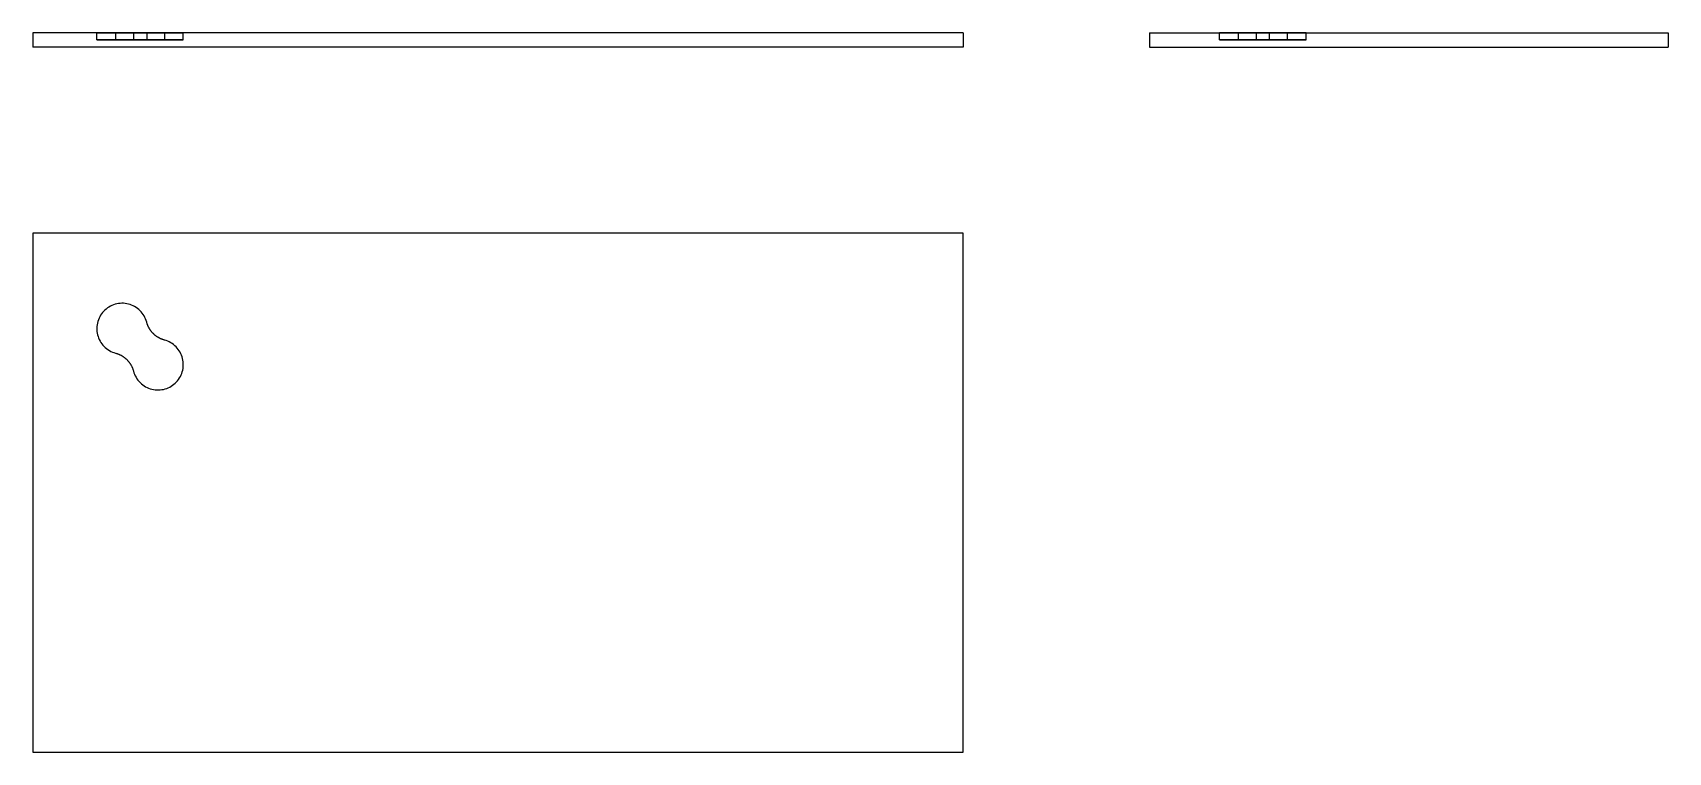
# Model space of a CAD drawing. Extents: x 0 to 2.56, y 0 to 1.13.
import ezdxf

# ---------------------------------------------------------------- set-up
doc = ezdxf.new("R2010")
doc.units = 0
doc.linetypes.add('HIDDEN', pattern=[0.072826, 0.048575, -0.024251])
for name, color, linetype in [('FRONT', 7, 'CONTINUOUS'), ('FRONT_HID', 7, 'HIDDEN'), ('LEFT', 7, 'CONTINUOUS'), ('LEFT_HID', 7, 'HIDDEN'), ('TOP', 7, 'CONTINUOUS')]:
    doc.layers.add(name, color=color, linetype=linetype)

msp = doc.modelspace()

# ---------------------------------------------------------------- linework, layer by layer
at = {"layer": 'FRONT'}
for p, q in [((0, 1.125995), (0, 1.103588)), ((1.456511, 1.125995), (0, 1.125995)), ((1.456511, 1.103588), (0, 1.103588)), ((1.456511, 1.125995), (1.456511, 1.103588))]:
    msp.add_line(p, q, dxfattribs=at)
at = {"layer": 'FRONT_HID', "linetype": 'HIDDEN'}
for p, q in [((0.178395, 1.125995), (0.100369, 1.125995)), ((0.100369, 1.125995), (0.129713, 1.125995)), ((0.100369, 1.114791), (0.100369, 1.125995)), ((0.178395, 1.114791), (0.100369, 1.114791)), ((0.100369, 1.114791), (0.129713, 1.114791)), ((0.129713, 1.125995), (0.157723, 1.125995)), ((0.129713, 1.125995), (0.129713, 1.114791)), ((0.129713, 1.114791), (0.157723, 1.114791)), ((0.157723, 1.125995), (0.235749, 1.125995)), ((0.157723, 1.125995), (0.157723, 1.114791)), ((0.157723, 1.114791), (0.235749, 1.114791)), ((0.206405, 1.125995), (0.178395, 1.125995)), ((0.178395, 1.125995), (0.178395, 1.114791)), ((0.206405, 1.114791), (0.178395, 1.114791)), ((0.235749, 1.125995), (0.206405, 1.125995)), ((0.206405, 1.125995), (0.206405, 1.114791)), ((0.235749, 1.114791), (0.206405, 1.114791)), ((0.235749, 1.114791), (0.235749, 1.125995))]:
    msp.add_line(p, q, dxfattribs=at)
at = {"layer": 'LEFT'}
for p, q in [((1.747814, 1.125995), (1.747814, 1.103588)), ((1.747814, 1.125995), (2.560099, 1.125995)), ((1.747814, 1.103588), (2.560099, 1.103588)), ((2.560099, 1.125995), (2.560099, 1.103588))]:
    msp.add_line(p, q, dxfattribs=at)
at = {"layer": 'LEFT_HID', "linetype": 'HIDDEN'}
for p, q in [((1.886996, 1.125995), (1.857519, 1.125995)), ((1.857519, 1.125995), (1.93551, 1.125995)), ((1.857519, 1.114791), (1.857519, 1.125995)), ((1.886996, 1.114791), (1.857519, 1.114791)), ((1.857519, 1.114791), (1.93551, 1.114791)), ((1.915103, 1.125995), (1.886996, 1.125995)), ((1.886996, 1.125995), (1.886996, 1.114791)), ((1.915103, 1.114791), (1.886996, 1.114791)), ((1.993094, 1.125995), (1.915103, 1.125995)), ((1.915103, 1.125995), (1.915103, 1.114791)), ((1.993094, 1.114791), (1.915103, 1.114791)), ((1.93551, 1.125995), (1.963617, 1.125995)), ((1.93551, 1.125995), (1.93551, 1.114791)), ((1.93551, 1.114791), (1.963617, 1.114791)), ((1.963617, 1.125995), (1.993094, 1.125995)), ((1.963617, 1.125995), (1.963617, 1.114791)), ((1.963617, 1.114791), (1.993094, 1.114791)), ((1.993094, 1.114791), (1.993094, 1.125995))]:
    msp.add_line(p, q, dxfattribs=at)
at = {"layer": 'TOP'}
for p, q in [((0, 0.812285), (0, 0)), ((1.456511, 0.812285), (0, 0.812285)), ((1.456511, 0), (1.456511, 0.812285)), ((0.112989, 0.691922), (0.111121, 0.69006)), ((0.114977, 0.693656), (0.112989, 0.691922)), ((0.117076, 0.695253), (0.114977, 0.693656)), ((0.119276, 0.696708), (0.117076, 0.695253)), ((0.121568, 0.698014), (0.119276, 0.696708)), ((0.123942, 0.699164), (0.121568, 0.698014)), ((0.126387, 0.700154), (0.123942, 0.699164)), ((0.128893, 0.700979), (0.126387, 0.700154)), ((0.131447, 0.701636), (0.128893, 0.700979)), ((0.13404, 0.702122), (0.131447, 0.701636)), ((0.136659, 0.702435), (0.13404, 0.702122)), ((0.139293, 0.702573), (0.136659, 0.702435)), ((0.141931, 0.702535), (0.139293, 0.702573)), ((0.14456, 0.702323), (0.141931, 0.702535)), ((0.14717, 0.701936), (0.14456, 0.702323)), ((0.149747, 0.701377), (0.14717, 0.701936)), ((0.152282, 0.700647), (0.149747, 0.701377)), ((0.154763, 0.699751), (0.152282, 0.700647)), ((0.157179, 0.698692), (0.154763, 0.699751)), ((0.159519, 0.697475), (0.157179, 0.698692)), ((0.161774, 0.696105), (0.159519, 0.697475)), ((0.163932, 0.694588), (0.161774, 0.696105)), ((0.165984, 0.692931), (0.163932, 0.694588)), ((0.167922, 0.691142), (0.165984, 0.692931)), ((0.100526, 0.666426), (0.100379, 0.663793)), ((0.100847, 0.669044), (0.100526, 0.666426)), ((0.101342, 0.671635), (0.100847, 0.669044)), ((0.102008, 0.674188), (0.101342, 0.671635)), ((0.102842, 0.67669), (0.102008, 0.674188)), ((0.103841, 0.679132), (0.102842, 0.67669)), ((0.104999, 0.681502), (0.103841, 0.679132)), ((0.106312, 0.683789), (0.104999, 0.681502)), ((0.107775, 0.685985), (0.106312, 0.683789)), ((0.10938, 0.688078), (0.107775, 0.685985)), ((0.111121, 0.69006), (0.10938, 0.688078)), ((0.169737, 0.689228), (0.167922, 0.691142)), ((0.171421, 0.687197), (0.169737, 0.689228)), ((0.172966, 0.685059), (0.171421, 0.687197)), ((0.174365, 0.682823), (0.172966, 0.685059)), ((0.175613, 0.680499), (0.174365, 0.682823)), ((0.176704, 0.678097), (0.175613, 0.680499)), ((0.177633, 0.675628), (0.176704, 0.678097)), ((0.178395, 0.673103), (0.177633, 0.675628)), ((0.17857, 0.672467), (0.178395, 0.673103)), ((0.178756, 0.671834), (0.17857, 0.672467)), ((0.178952, 0.671204), (0.178756, 0.671834)), ((0.179158, 0.670578), (0.178952, 0.671204)), ((0.179375, 0.669955), (0.179158, 0.670578)), ((0.179602, 0.669336), (0.179375, 0.669955)), ((0.179839, 0.66872), (0.179602, 0.669336)), ((0.180087, 0.668109), (0.179839, 0.66872)), ((0.180345, 0.667502), (0.180087, 0.668109)), ((0.180612, 0.666899), (0.180345, 0.667502)), ((0.18089, 0.666301), (0.180612, 0.666899)), ((0.181178, 0.665707), (0.18089, 0.666301)), ((0.181475, 0.665119), (0.181178, 0.665707)), ((0.100379, 0.663793), (0.100407, 0.661155)), ((0.100407, 0.661155), (0.10061, 0.658525)), ((0.10061, 0.658525), (0.100988, 0.655914)), ((0.100988, 0.655914), (0.101539, 0.653334)), ((0.101539, 0.653334), (0.102259, 0.650797)), ((0.102259, 0.650797), (0.103147, 0.648313)), ((0.103147, 0.648313), (0.104197, 0.645893)), ((0.104197, 0.645893), (0.105407, 0.643549)), ((0.105407, 0.643549), (0.106769, 0.64129)), ((0.106769, 0.64129), (0.108278, 0.639127)), ((0.181782, 0.664535), (0.181475, 0.665119)), ((0.182099, 0.663956), (0.181782, 0.664535)), ((0.182426, 0.663383), (0.182099, 0.663956)), ((0.182761, 0.662816), (0.182426, 0.663383)), ((0.183107, 0.662254), (0.182761, 0.662816)), ((0.183461, 0.661698), (0.183107, 0.662254)), ((0.183825, 0.661147), (0.183461, 0.661698)), ((0.184198, 0.660603), (0.183825, 0.661147)), ((0.18458, 0.660066), (0.184198, 0.660603)), ((0.184971, 0.659534), (0.18458, 0.660066)), ((0.18537, 0.659009), (0.184971, 0.659534)), ((0.185778, 0.658491), (0.18537, 0.659009)), ((0.186195, 0.65798), (0.185778, 0.658491)), ((0.18662, 0.657476), (0.186195, 0.65798)), ((0.187054, 0.656979), (0.18662, 0.657476)), ((0.187495, 0.656489), (0.187054, 0.656979)), ((0.187945, 0.656007), (0.187495, 0.656489)), ((0.188403, 0.655532), (0.187945, 0.656007)), ((0.188869, 0.655064), (0.188403, 0.655532)), ((0.189342, 0.654605), (0.188869, 0.655064)), ((0.189823, 0.654154), (0.189342, 0.654605)), ((0.190311, 0.65371), (0.189823, 0.654154)), ((0.190807, 0.653275), (0.190311, 0.65371)), ((0.191309, 0.652848), (0.190807, 0.653275)), ((0.191819, 0.65243), (0.191309, 0.652848)), ((0.192336, 0.65202), (0.191819, 0.65243)), ((0.192859, 0.651618), (0.192336, 0.65202)), ((0.193389, 0.651226), (0.192859, 0.651618)), ((0.193926, 0.650842), (0.193389, 0.651226)), ((0.194468, 0.650467), (0.193926, 0.650842)), ((0.195017, 0.650102), (0.194468, 0.650467)), ((0.195572, 0.649745), (0.195017, 0.650102)), ((0.196133, 0.649398), (0.195572, 0.649745)), ((0.196699, 0.64906), (0.196133, 0.649398)), ((0.197272, 0.648732), (0.196699, 0.64906)), ((0.197849, 0.648413), (0.197272, 0.648732)), ((0.198431, 0.648103), (0.197849, 0.648413)), ((0.199019, 0.647804), (0.198431, 0.648103)), ((0.199612, 0.647514), (0.199019, 0.647804)), ((0.200209, 0.647235), (0.199612, 0.647514)), ((0.200811, 0.646965), (0.200209, 0.647235)), ((0.201417, 0.646705), (0.200811, 0.646965)), ((0.202028, 0.646455), (0.201417, 0.646705)), ((0.202642, 0.646216), (0.202028, 0.646455)), ((0.203261, 0.645987), (0.202642, 0.646216)), ((0.203883, 0.645768), (0.203261, 0.645987)), ((0.204509, 0.645559), (0.203883, 0.645768)), ((0.205138, 0.645361), (0.204509, 0.645559)), ((0.20577, 0.645173), (0.205138, 0.645361)), ((0.206405, 0.644996), (0.20577, 0.645173)), ((0.208928, 0.644225), (0.206405, 0.644996)), ((0.211394, 0.643288), (0.208928, 0.644225)), ((0.213791, 0.642189), (0.211394, 0.643288)), ((0.216111, 0.640933), (0.213791, 0.642189)), ((0.218342, 0.639525), (0.216111, 0.640933)), ((0.108278, 0.639127), (0.109928, 0.637068)), ((0.109928, 0.637068), (0.11171, 0.635124)), ((0.11171, 0.635124), (0.113618, 0.633303)), ((0.113618, 0.633303), (0.115643, 0.631612)), ((0.115643, 0.631612), (0.117776, 0.63006)), ((0.117776, 0.63006), (0.120007, 0.628652)), ((0.120007, 0.628652), (0.122327, 0.627396)), ((0.122327, 0.627396), (0.124725, 0.626297)), ((0.124725, 0.626297), (0.12719, 0.62536)), ((0.12719, 0.62536), (0.129713, 0.624589)), ((0.129713, 0.624589), (0.130348, 0.624412)), ((0.130348, 0.624412), (0.13098, 0.624224)), ((0.13098, 0.624224), (0.13161, 0.624026)), ((0.13161, 0.624026), (0.132235, 0.623817)), ((0.132235, 0.623817), (0.132858, 0.623598)), ((0.132858, 0.623598), (0.133476, 0.623369)), ((0.133476, 0.623369), (0.134091, 0.62313)), ((0.134091, 0.62313), (0.134701, 0.62288)), ((0.134701, 0.62288), (0.135307, 0.62262)), ((0.135307, 0.62262), (0.135909, 0.62235)), ((0.135909, 0.62235), (0.136506, 0.622071)), ((0.136506, 0.622071), (0.137099, 0.621781)), ((0.137099, 0.621781), (0.137687, 0.621482)), ((0.137687, 0.621482), (0.138269, 0.621172)), ((0.138269, 0.621172), (0.138847, 0.620853)), ((0.138847, 0.620853), (0.139419, 0.620525)), ((0.139419, 0.620525), (0.139985, 0.620187)), ((0.139985, 0.620187), (0.140546, 0.61984)), ((0.140546, 0.61984), (0.141101, 0.619484)), ((0.141101, 0.619484), (0.14165, 0.619118)), ((0.14165, 0.619118), (0.142193, 0.618743)), ((0.142193, 0.618743), (0.142729, 0.618359)), ((0.142729, 0.618359), (0.143259, 0.617967)), ((0.143259, 0.617967), (0.143782, 0.617565)), ((0.143782, 0.617565), (0.144299, 0.617155)), ((0.144299, 0.617155), (0.144809, 0.616737)), ((0.144809, 0.616737), (0.145312, 0.61631)), ((0.145312, 0.61631), (0.145807, 0.615875)), ((0.145807, 0.615875), (0.146295, 0.615431)), ((0.146295, 0.615431), (0.146776, 0.61498)), ((0.146776, 0.61498), (0.14725, 0.614521)), ((0.14725, 0.614521), (0.147715, 0.614053)), ((0.220475, 0.637973), (0.218342, 0.639525)), ((0.2225, 0.636282), (0.220475, 0.637973)), ((0.224408, 0.634461), (0.2225, 0.636282)), ((0.22619, 0.632517), (0.224408, 0.634461)), ((0.22784, 0.630458), (0.22619, 0.632517)), ((0.229349, 0.628295), (0.22784, 0.630458)), ((0.230712, 0.626036), (0.229349, 0.628295)), ((0.231921, 0.623692), (0.230712, 0.626036)), ((0.232971, 0.621272), (0.231921, 0.623692)), ((0.233859, 0.618788), (0.232971, 0.621272)), ((0.234579, 0.616251), (0.233859, 0.618788)), ((0.23513, 0.613671), (0.234579, 0.616251)), ((0.147715, 0.614053), (0.148173, 0.613578)), ((0.148173, 0.613578), (0.148623, 0.613096)), ((0.148623, 0.613096), (0.149064, 0.612606)), ((0.149064, 0.612606), (0.149498, 0.612109)), ((0.149498, 0.612109), (0.149923, 0.611605)), ((0.149923, 0.611605), (0.15034, 0.611094)), ((0.15034, 0.611094), (0.150748, 0.610576)), ((0.150748, 0.610576), (0.151148, 0.610051)), ((0.151148, 0.610051), (0.151538, 0.609519)), ((0.151538, 0.609519), (0.15192, 0.608982)), ((0.15192, 0.608982), (0.152293, 0.608438)), ((0.152293, 0.608438), (0.152657, 0.607887)), ((0.152657, 0.607887), (0.153011, 0.607331)), ((0.153011, 0.607331), (0.153357, 0.606769)), ((0.153357, 0.606769), (0.153693, 0.606202)), ((0.153693, 0.606202), (0.154019, 0.605628)), ((0.154019, 0.605628), (0.154336, 0.60505)), ((0.154336, 0.60505), (0.154643, 0.604466)), ((0.154643, 0.604466), (0.154941, 0.603878)), ((0.154941, 0.603878), (0.155228, 0.603284)), ((0.155228, 0.603284), (0.155506, 0.602686)), ((0.155506, 0.602686), (0.155774, 0.602083)), ((0.155774, 0.602083), (0.156031, 0.601476)), ((0.156031, 0.601476), (0.156279, 0.600865)), ((0.156279, 0.600865), (0.156516, 0.600249)), ((0.156516, 0.600249), (0.156743, 0.59963)), ((0.156743, 0.59963), (0.15696, 0.599007)), ((0.15696, 0.599007), (0.157166, 0.598381)), ((0.157166, 0.598381), (0.157362, 0.597751)), ((0.157362, 0.597751), (0.157548, 0.597118)), ((0.157548, 0.597118), (0.157723, 0.596482)), ((0.157723, 0.596482), (0.158485, 0.593957)), ((0.158485, 0.593957), (0.159414, 0.591488)), ((0.159414, 0.591488), (0.160505, 0.589086)), ((0.160505, 0.589086), (0.161753, 0.586762)), ((0.231119, 0.588083), (0.232277, 0.590453)), ((0.232277, 0.590453), (0.233276, 0.592895)), ((0.233276, 0.592895), (0.23411, 0.595397)), ((0.23411, 0.595397), (0.234776, 0.59795)), ((0.234776, 0.59795), (0.235271, 0.600541)), ((0.235508, 0.61106), (0.23513, 0.613671)), ((0.235271, 0.600541), (0.235592, 0.603159)), ((0.235711, 0.60843), (0.235508, 0.61106)), ((0.235592, 0.603159), (0.235739, 0.605793)), ((0.235739, 0.605793), (0.235711, 0.60843)), ((0.161753, 0.586762), (0.163152, 0.584526)), ((0.163152, 0.584526), (0.164697, 0.582388)), ((0.164697, 0.582388), (0.166381, 0.580357)), ((0.166381, 0.580357), (0.168196, 0.578443)), ((0.168196, 0.578443), (0.170134, 0.576654)), ((0.170134, 0.576654), (0.172186, 0.574997)), ((0.172186, 0.574997), (0.174345, 0.57348)), ((0.174345, 0.57348), (0.176599, 0.57211)), ((0.176599, 0.57211), (0.178939, 0.570893)), ((0.178939, 0.570893), (0.181355, 0.569834)), ((0.181355, 0.569834), (0.183836, 0.568938)), ((0.183836, 0.568938), (0.186371, 0.568208)), ((0.186371, 0.568208), (0.188949, 0.567649)), ((0.188949, 0.567649), (0.191558, 0.567262)), ((0.191558, 0.567262), (0.194187, 0.56705)), ((0.194187, 0.56705), (0.196825, 0.567012)), ((0.196825, 0.567012), (0.199459, 0.56715)), ((0.199459, 0.56715), (0.202078, 0.567463)), ((0.202078, 0.567463), (0.204671, 0.567949)), ((0.204671, 0.567949), (0.207225, 0.568606)), ((0.207225, 0.568606), (0.209731, 0.569431)), ((0.209731, 0.569431), (0.212176, 0.570421)), ((0.212176, 0.570421), (0.21455, 0.571571)), ((0.21455, 0.571571), (0.216842, 0.572877)), ((0.216842, 0.572877), (0.219042, 0.574332)), ((0.219042, 0.574332), (0.221141, 0.575929)), ((0.221141, 0.575929), (0.223129, 0.577663)), ((0.223129, 0.577663), (0.224997, 0.579525)), ((0.224997, 0.579525), (0.226738, 0.581507)), ((0.226738, 0.581507), (0.228343, 0.583601)), ((0.228343, 0.583601), (0.229806, 0.585796)), ((0.229806, 0.585796), (0.231119, 0.588083)), ((0, 0), (1.456511, 0))]:
    msp.add_line(p, q, dxfattribs=at)

doc.saveas('drawing.dxf')
